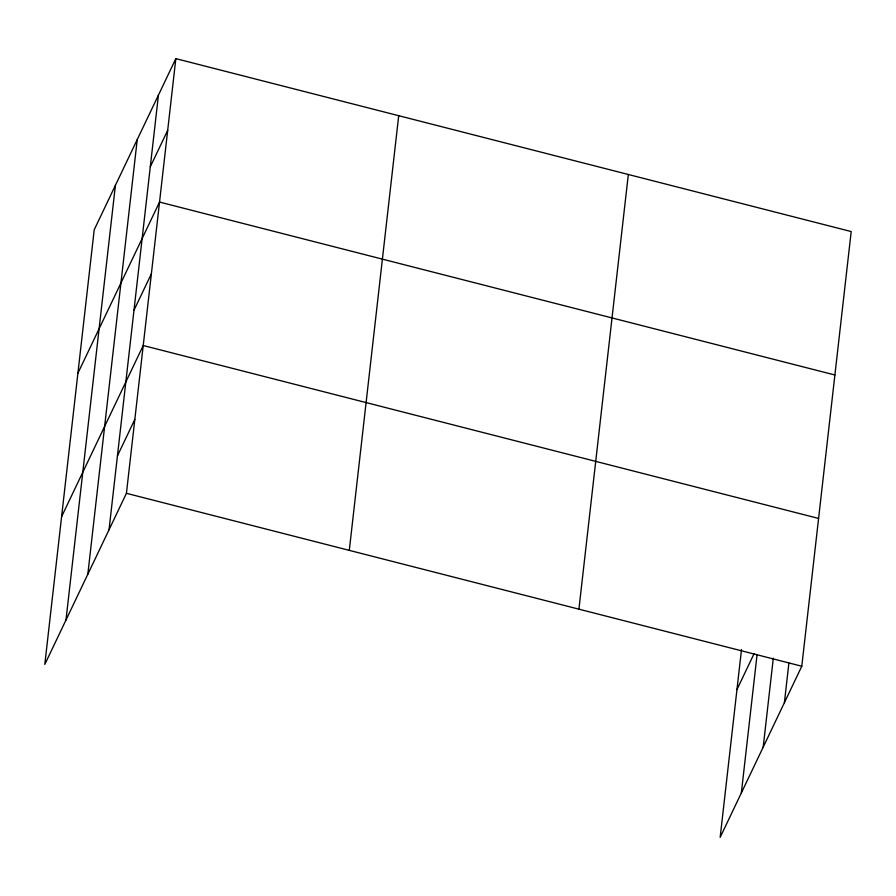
<?xml version="1.0" encoding="UTF-8"?>
<svg xmlns="http://www.w3.org/2000/svg" width="896" height="896" viewBox="0 0 896 896"><rect width="100%" height="100%" fill="white"/><g stroke="black" fill="none" stroke-linecap="round" stroke-linejoin="round"><path stroke-width="1.34" d="M65.99 620.01L115.405 185.338M87.83 574.224L137.245 139.552M109.032 529.794L158.435 95.122M175.84 58.632L94.214 229.768L44.8 664.44L126.426 493.304L175.84 58.632L851.2 231.56L801.786 666.232L720.16 837.368L741.507 649.578M349.294 550.368L398.709 115.696M578.917 609.168L628.331 174.496M741.35 792.926L757.064 654.718M763.19 747.152L773.304 658.202M784.392 702.71L788.894 663.029M150.282 166.835L167.686 130.357M77.907 373.218L159.533 202.07L834.893 374.998M133.974 310.274L151.379 273.795M61.6 516.656L143.226 345.52L818.586 518.437M117.432 455.896L134.826 419.406M736.96 689.573L754.029 653.778M126.426 493.304L801.786 666.232"/></g></svg>
